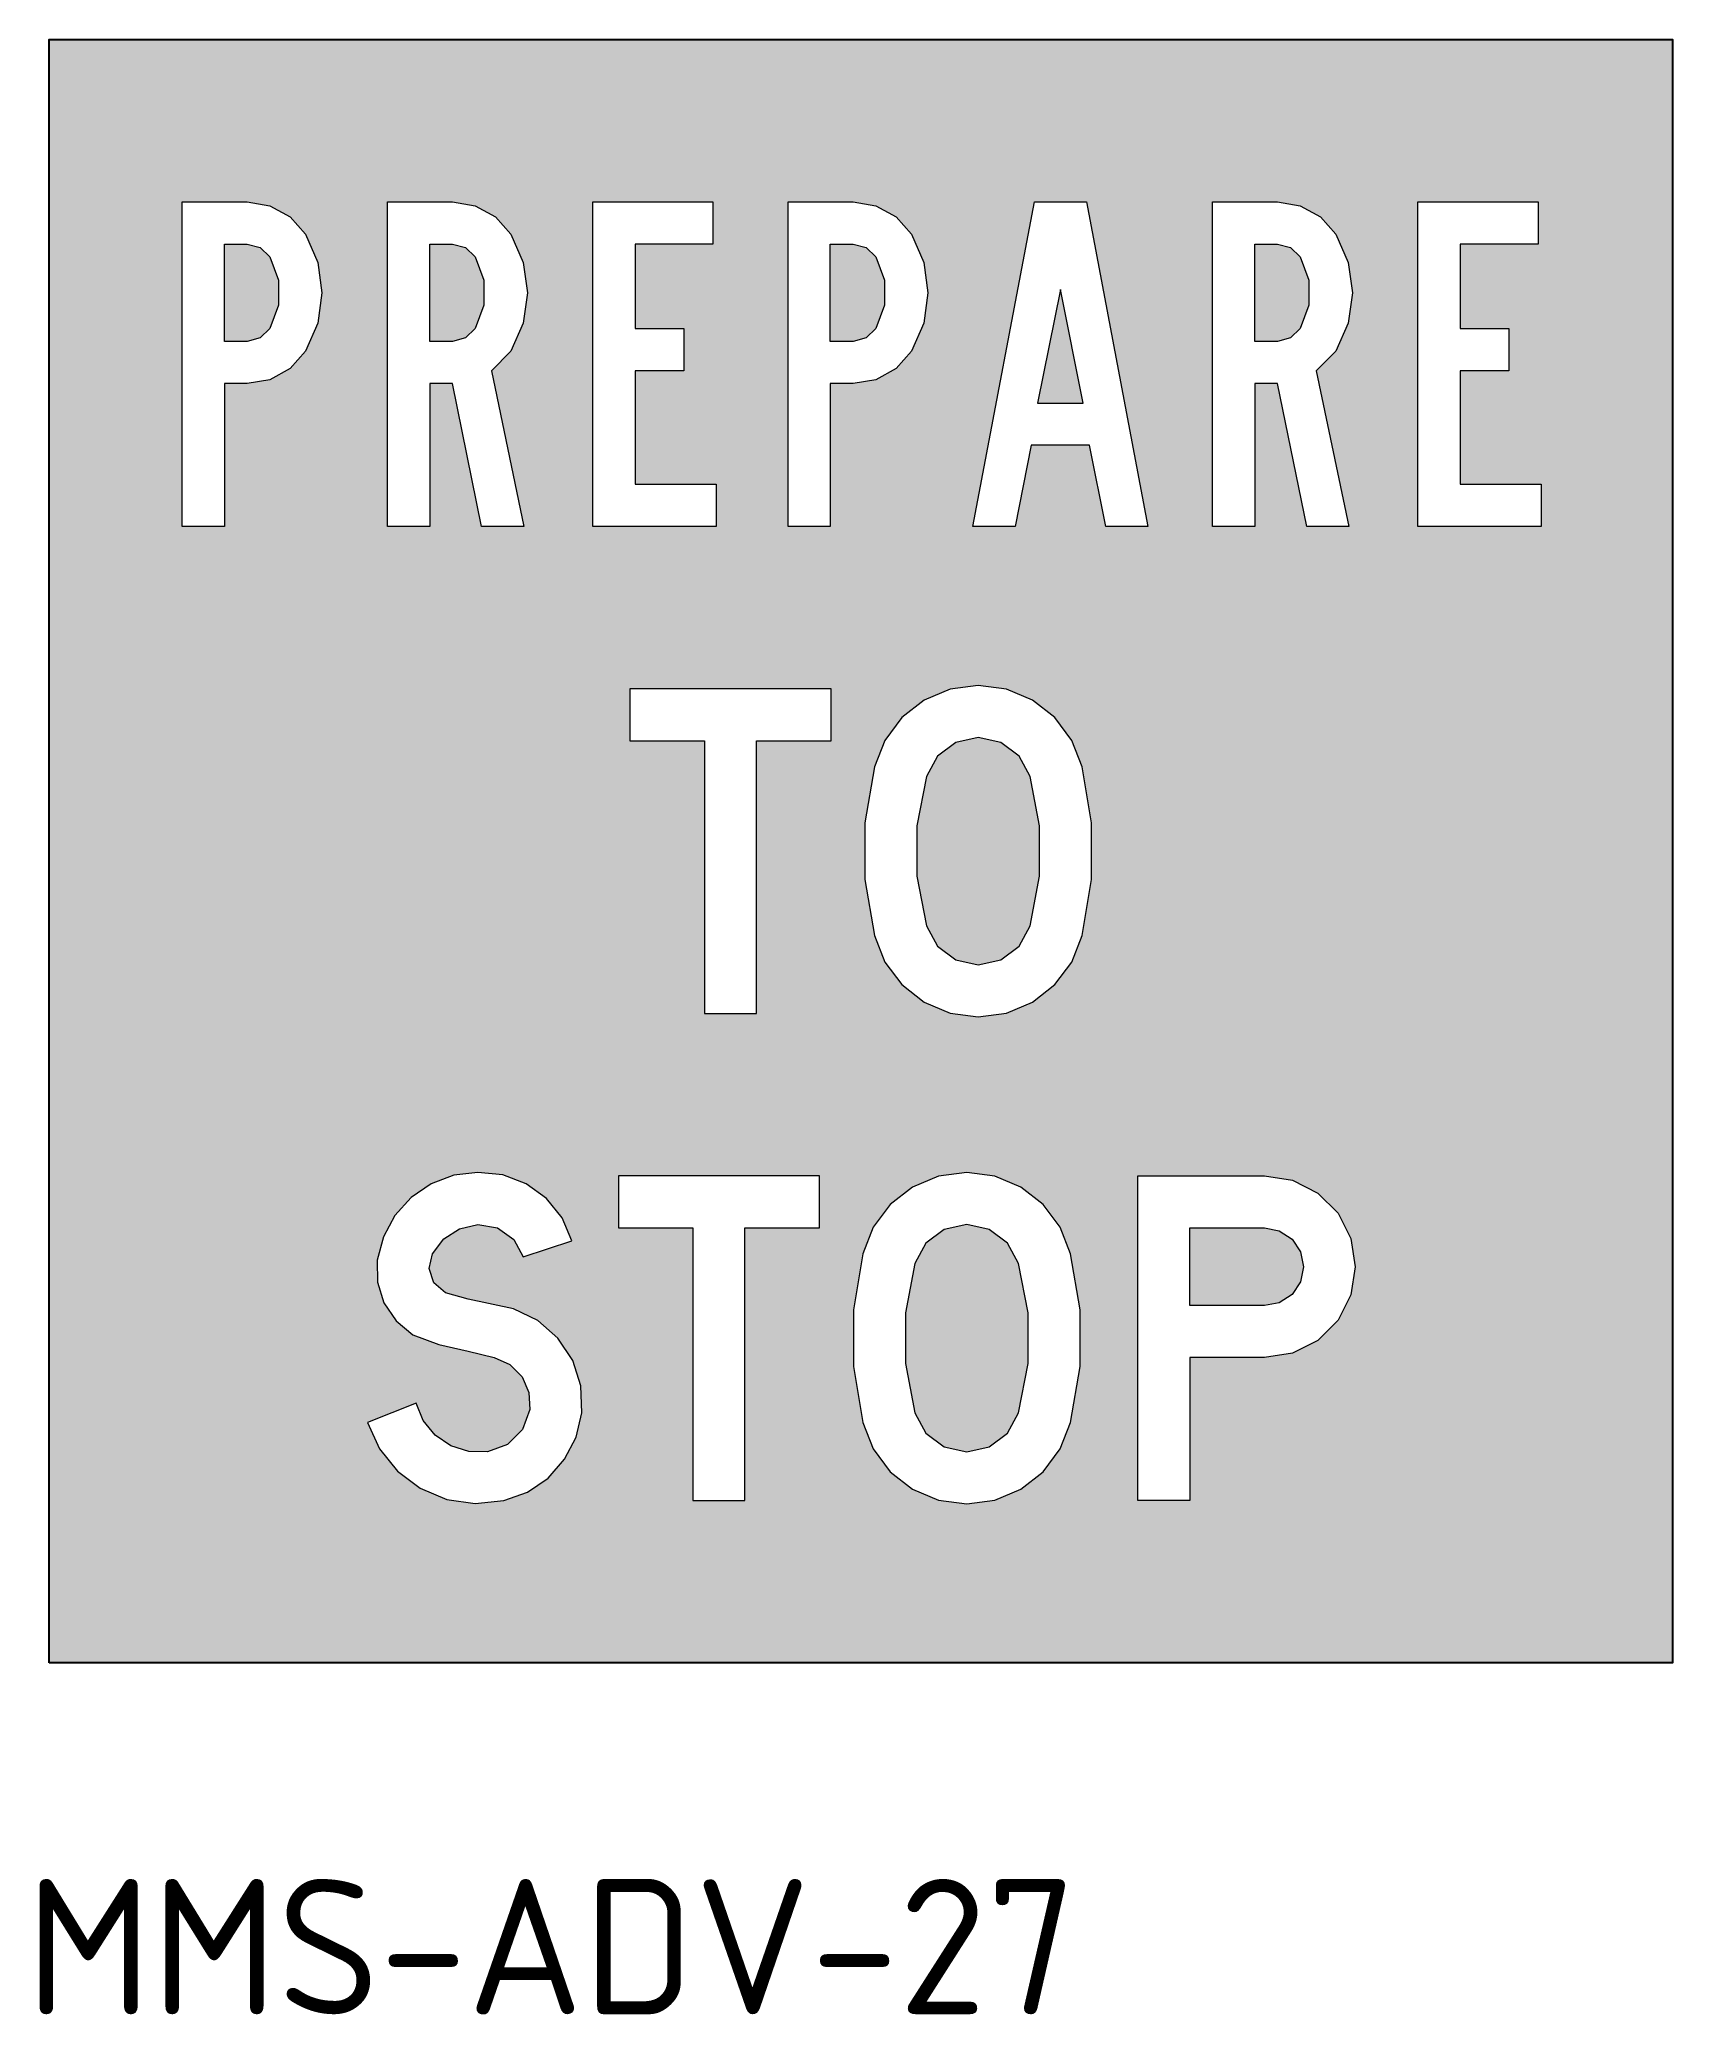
# Model space of a CAD drawing. Extents: x 159 to 359, y 73 to 222.
# Drawn here: x 159 to 219.3, y 148.5 to 221.5 of the extents above.
import ezdxf

# ---------------------------------------------------------------- set-up
doc = ezdxf.new("R2010")
doc.units = 0
doc.header["$LTSCALE"] = 0.3
doc.header["$MEASUREMENT"] = 0
doc.layers.add('L25', color=1, linetype='CONTINUOUS')
doc.layers.add('red', color=10, linetype='CONTINUOUS')
doc.styles.add('HELVL', font='HELVL.shx', dxfattribs={"height": 2.015})

msp = doc.modelspace()

# ---------------------------------------------------------------- hatches: boundary and pattern name
at = {"layer": 'red'}
h = msp.add_hatch(color=256, dxfattribs=at)
h.paths.add_polyline_path([(219.334, 221.543), (159.334, 221.543), (159.334, 161.543), (219.334, 161.543)])
h.paths.add_polyline_path([(188.234, 197.544), (188.234, 195.623), (185.475, 195.623), (185.475, 185.547), (183.558, 185.547), (183.558, 195.623), (180.799, 195.623), (180.799, 197.544)], flags=16)
h.paths.add_polyline_path([(188.205, 203.543), (186.648, 203.543), (186.648, 215.544), (189.047, 215.544), (189.888, 215.398), (190.636, 214.986), (191.207, 214.343), (191.66, 213.307), (191.817, 212.183), (191.66, 211.062), (191.207, 210.023), (190.636, 209.383), (189.888, 208.967), (189.047, 208.825), (188.205, 208.825)], flags=16)
h.paths.add_polyline_path([(191.672, 197.123), (192.638, 197.528), (193.674, 197.665), (194.714, 197.528), (195.68, 197.123), (196.505, 196.48), (197.128, 195.639), (197.513, 194.664), (197.86, 192.593), (197.86, 190.494), (197.513, 188.427), (197.128, 187.448), (196.505, 186.611), (195.68, 185.963), (194.714, 185.559), (193.674, 185.425), (192.638, 185.559), (191.672, 185.963), (190.847, 186.611), (190.22, 187.448), (189.839, 188.427), (189.487, 190.494), (189.487, 192.593), (189.839, 194.664), (190.22, 195.639), (190.847, 196.48)], flags=16)
h.paths.add_polyline_path([(183.99, 203.543), (179.432, 203.543), (179.432, 215.544), (183.869, 215.544), (183.869, 213.983), (180.993, 213.983), (180.993, 210.864), (182.793, 210.864), (182.793, 209.303), (180.993, 209.303), (180.993, 205.104), (183.99, 205.104)], flags=16)
h.paths.add_polyline_path([(193.472, 203.543), (195.753, 215.544), (197.67, 215.544), (199.948, 203.543), (198.39, 203.543), (197.792, 206.544), (195.632, 206.544), (195.033, 203.543)], flags=16)
h.paths.add_polyline_path([(192.845, 195.562), (193.674, 195.744), (194.503, 195.562), (195.187, 195.052), (195.595, 194.304), (195.939, 192.476), (195.939, 190.615), (195.595, 188.787), (195.187, 188.038), (194.503, 187.529), (193.674, 187.347), (192.845, 187.529), (192.165, 188.038), (191.757, 188.787), (191.409, 190.615), (191.409, 192.476), (191.757, 194.304), (192.165, 195.052)], flags=0)
h.paths.add_polyline_path([(188.205, 210.383), (188.205, 213.983), (189.047, 213.983), (189.532, 213.857), (189.884, 213.505), (190.207, 212.644), (190.207, 211.725), (189.884, 210.864), (189.532, 210.512), (189.047, 210.383)], flags=0)
h.paths.add_polyline_path([(195.87, 208.105), (196.712, 212.304), (197.549, 208.105)], flags=0)
h.paths.add_polyline_path([(176.879, 203.543), (175.318, 203.543), (174.238, 208.825), (173.401, 208.825), (173.401, 203.543), (171.84, 203.543), (171.84, 215.544), (174.238, 215.544), (175.084, 215.398), (175.832, 214.986), (176.398, 214.343), (176.855, 213.307), (177.009, 212.183), (176.855, 211.062), (176.398, 210.023), (175.678, 209.303)], flags=16)
h.paths.add_polyline_path([(202.334, 203.543), (202.334, 215.544), (204.733, 215.544), (205.574, 215.398), (206.322, 214.986), (206.889, 214.343), (207.346, 213.307), (207.504, 212.183), (207.346, 211.062), (206.889, 210.023), (206.169, 209.303), (207.37, 203.543), (205.813, 203.543), (204.733, 208.825), (203.891, 208.825), (203.891, 203.543)], flags=16)
h.paths.add_polyline_path([(175.08, 210.864), (174.724, 210.512), (174.238, 210.383), (173.401, 210.383), (173.401, 213.983), (174.238, 213.983), (174.724, 213.857), (175.08, 213.505), (175.403, 212.644), (175.403, 211.725)], flags=0)
h.paths.add_polyline_path([(203.891, 210.383), (203.891, 213.983), (204.733, 213.983), (205.214, 213.857), (205.57, 213.505), (205.894, 212.644), (205.894, 211.725), (205.57, 210.864), (205.214, 210.512), (204.733, 210.383)], flags=0)
h.paths.add_polyline_path([(187.809, 179.544), (187.809, 177.627), (185.05, 177.627), (185.05, 167.547), (183.129, 167.547), (183.129, 177.627), (180.374, 177.627), (180.374, 179.544)], flags=16)
h.paths.add_polyline_path([(192.21, 179.532), (193.249, 179.665), (194.285, 179.532), (195.251, 179.128), (196.077, 178.48), (196.704, 177.643), (197.084, 176.664), (197.436, 174.597), (197.436, 172.498), (197.084, 170.427), (196.704, 169.452), (196.077, 168.611), (195.251, 167.968), (194.285, 167.563), (193.249, 167.426), (192.21, 167.563), (191.243, 167.968), (190.418, 168.611), (189.791, 169.452), (189.411, 170.427), (189.063, 172.498), (189.063, 174.597), (189.411, 176.664), (189.791, 177.643), (190.418, 178.48), (191.243, 179.128)], flags=16)
h.paths.add_polyline_path([(209.926, 203.543), (209.926, 215.544), (214.364, 215.544), (214.364, 213.983), (211.484, 213.983), (211.484, 210.864), (213.284, 210.864), (213.284, 209.303), (211.484, 209.303), (211.484, 205.104), (214.481, 205.104), (214.481, 203.543)], flags=16)
h.paths.add_polyline_path([(168.806, 210.023), (168.24, 209.383), (167.491, 208.967), (166.65, 208.825), (165.809, 208.825), (165.809, 203.543), (164.251, 203.543), (164.251, 215.544), (166.65, 215.544), (167.491, 215.398), (168.24, 214.986), (168.806, 214.343), (169.263, 213.307), (169.417, 212.183), (169.263, 211.062)], flags=16)
h.paths.add_polyline_path([(193.249, 177.744), (194.078, 177.562), (194.758, 177.052), (195.167, 176.304), (195.514, 174.476), (195.514, 172.615), (195.167, 170.787), (194.758, 170.039), (194.078, 169.529), (193.249, 169.347), (192.416, 169.529), (191.736, 170.039), (191.328, 170.787), (190.98, 172.615), (190.98, 174.476), (191.328, 176.304), (191.736, 177.052), (192.416, 177.562)], flags=0)
h.paths.add_polyline_path([(199.575, 179.544), (204.251, 179.544), (205.291, 179.386), (206.229, 178.909), (206.974, 178.165), (207.451, 177.226), (207.609, 176.187), (207.451, 175.147), (206.974, 174.205), (206.229, 173.461), (205.291, 172.987), (204.251, 172.826), (201.493, 172.826), (201.493, 167.547), (199.575, 167.547)], flags=16)
h.paths.add_polyline_path([(167.487, 210.864), (167.131, 210.512), (166.65, 210.383), (165.809, 210.383), (165.809, 213.983), (166.65, 213.983), (167.131, 213.857), (167.487, 213.505), (167.811, 212.644), (167.811, 211.725)], flags=0)
h.paths.add_polyline_path([(176.964, 179.253), (177.713, 178.711), (178.291, 177.991), (178.659, 177.146), (176.859, 176.547), (176.507, 177.194), (175.909, 177.623), (175.181, 177.744), (174.505, 177.586), (173.927, 177.214), (173.502, 176.664), (173.377, 176.118), (173.555, 175.588), (173.979, 175.224), (174.821, 174.986), (176.499, 174.626), (177.393, 174.201), (178.137, 173.55), (178.684, 172.72), (178.983, 171.778), (179.019, 170.787), (178.809, 169.885), (178.384, 169.068), (177.773, 168.376), (177.009, 167.858), (176.139, 167.547), (175.084, 167.434), (174.036, 167.587), (173.053, 167.996), (172.208, 168.631), (171.54, 169.46), (171.103, 170.427), (172.903, 171.147), (173.162, 170.5), (173.599, 169.954), (174.177, 169.561), (174.841, 169.351), (175.541, 169.347), (176.277, 169.614), (176.831, 170.168), (177.098, 170.904), (177.066, 171.539), (176.811, 172.122), (176.362, 172.571), (175.779, 172.826), (174.821, 173.064), (173.741, 173.307), (172.782, 173.667), (172.159, 174.181), (171.71, 174.848), (171.471, 175.621), (171.463, 176.426), (171.686, 177.295), (172.111, 178.084), (172.709, 178.747), (173.449, 179.253), (174.291, 179.564), (175.181, 179.665), (176.099, 179.581)], flags=16)
h.paths.add_polyline_path([(201.493, 177.627), (204.251, 177.627), (204.802, 177.518), (205.271, 177.206), (205.582, 176.737), (205.691, 176.187), (205.582, 175.633), (205.271, 175.164), (204.802, 174.852), (204.251, 174.747), (201.493, 174.747)], flags=0)

# ---------------------------------------------------------------- linework, layer by layer
at = {"layer": 'L25'}
msp.add_lwpolyline([(159.334, 161.543), (159.334, 221.543), (219.334, 221.543), (219.334, 161.543)], close=True, dxfattribs=at)
at = {"layer": 'red', "lineweight": 0}
for points in [[(166.65, 215.544), (167.491, 215.398), (168.24, 214.986), (168.806, 214.343), (169.263, 213.307), (169.417, 212.183), (169.263, 211.062), (168.806, 210.023), (168.24, 209.383), (167.491, 208.967), (166.65, 208.825), (165.809, 208.825), (165.809, 203.543), (164.251, 203.543), (164.251, 215.544)], [(174.238, 215.544), (175.084, 215.398), (175.832, 214.986), (176.398, 214.343), (176.855, 213.307), (177.009, 212.183), (176.855, 211.062), (176.398, 210.023), (175.678, 209.303), (176.879, 203.543), (175.318, 203.543), (174.238, 208.825), (173.401, 208.825), (173.401, 203.543), (171.84, 203.543), (171.84, 215.544)], [(179.432, 215.544), (183.869, 215.544), (183.869, 213.983), (180.993, 213.983), (180.993, 210.864), (182.793, 210.864), (182.793, 209.303), (180.993, 209.303), (180.993, 205.104), (183.99, 205.104), (183.99, 203.543), (179.432, 203.543), (179.432, 215.544)], [(189.047, 215.544), (189.888, 215.398), (190.636, 214.986), (191.207, 214.343), (191.66, 213.307), (191.817, 212.183), (191.66, 211.062), (191.207, 210.023), (190.636, 209.383), (189.888, 208.967), (189.047, 208.825), (188.205, 208.825), (188.205, 203.543), (186.648, 203.543), (186.648, 215.544)], [(193.472, 203.543), (195.753, 215.544), (197.67, 215.544), (199.948, 203.543), (198.39, 203.543), (197.792, 206.544), (195.632, 206.544), (195.033, 203.543), (193.472, 203.543)], [(204.733, 215.544), (205.574, 215.398), (206.322, 214.986), (206.889, 214.343), (207.346, 213.307), (207.504, 212.183), (207.346, 211.062), (206.889, 210.023), (206.169, 209.303), (207.37, 203.543), (205.813, 203.543), (204.733, 208.825), (203.891, 208.825), (203.891, 203.543), (202.334, 203.543), (202.334, 215.544)], [(209.926, 215.544), (214.364, 215.544), (214.364, 213.983), (211.484, 213.983), (211.484, 210.864), (213.284, 210.864), (213.284, 209.303), (211.484, 209.303), (211.484, 205.104), (214.481, 205.104), (214.481, 203.543), (209.926, 203.543), (209.926, 215.544)], [(166.65, 213.983), (167.131, 213.857), (167.487, 213.505), (167.811, 212.644), (167.811, 211.725), (167.487, 210.864), (167.131, 210.512), (166.65, 210.383), (165.809, 210.383), (165.809, 213.983)], [(174.238, 213.983), (174.724, 213.857), (175.08, 213.505), (175.403, 212.644), (175.403, 211.725), (175.08, 210.864), (174.724, 210.512), (174.238, 210.383), (173.401, 210.383), (173.401, 213.983)], [(189.047, 213.983), (189.532, 213.857), (189.884, 213.505), (190.207, 212.644), (190.207, 211.725), (189.884, 210.864), (189.532, 210.512), (189.047, 210.383), (188.205, 210.383), (188.205, 213.983)], [(204.733, 213.983), (205.214, 213.857), (205.57, 213.505), (205.894, 212.644), (205.894, 211.725), (205.57, 210.864), (205.214, 210.512), (204.733, 210.383), (203.891, 210.383), (203.891, 213.983)], [(197.549, 208.105), (196.712, 212.304), (195.87, 208.105)], [(180.799, 197.544), (180.799, 195.623), (183.558, 195.623), (183.558, 185.547), (185.475, 185.547), (185.475, 195.623), (188.234, 195.623), (188.234, 197.544), (180.799, 197.544)], [(193.674, 197.665), (192.638, 197.528), (191.672, 197.123), (190.847, 196.48), (190.22, 195.639), (189.839, 194.664), (189.487, 192.593), (189.487, 190.494), (189.839, 188.427), (190.22, 187.448), (190.847, 186.611), (191.672, 185.963), (192.638, 185.559), (193.674, 185.425), (194.714, 185.559), (195.68, 185.963), (196.505, 186.611), (197.128, 187.448), (197.513, 188.427), (197.86, 190.494), (197.86, 192.593), (197.513, 194.664), (197.128, 195.639), (196.505, 196.48), (195.68, 197.123), (194.714, 197.528)], [(193.674, 195.744), (192.845, 195.562), (192.165, 195.052), (191.757, 194.304), (191.409, 192.476), (191.409, 190.615), (191.757, 188.787), (192.165, 188.038), (192.845, 187.529), (193.674, 187.347), (194.503, 187.529), (195.187, 188.038), (195.595, 188.787), (195.939, 190.615), (195.939, 192.476), (195.595, 194.304), (195.187, 195.052), (194.503, 195.562)], [(177.098, 170.904), (176.831, 170.168), (176.277, 169.614), (175.541, 169.347), (174.841, 169.351), (174.177, 169.561), (173.599, 169.954), (173.162, 170.5), (172.903, 171.147), (171.103, 170.427), (171.54, 169.46), (172.208, 168.631), (173.053, 167.996), (174.036, 167.587), (175.084, 167.434), (176.139, 167.547), (177.009, 167.858), (177.773, 168.376), (178.384, 169.068), (178.809, 169.885), (179.019, 170.787), (178.983, 171.778), (178.684, 172.72), (178.137, 173.55), (177.393, 174.201), (176.499, 174.626), (174.821, 174.986), (173.979, 175.224), (173.555, 175.588), (173.377, 176.118), (173.502, 176.664), (173.927, 177.214), (174.505, 177.586), (175.181, 177.744), (175.909, 177.623), (176.507, 177.194), (176.859, 176.547), (178.659, 177.146), (178.291, 177.991), (177.713, 178.711), (176.964, 179.253), (176.099, 179.581), (175.181, 179.665), (174.291, 179.564), (173.449, 179.253), (172.709, 178.747), (172.111, 178.084), (171.686, 177.295), (171.463, 176.426), (171.471, 175.621), (171.71, 174.848), (172.159, 174.181), (172.782, 173.667), (173.741, 173.307), (174.821, 173.064), (175.779, 172.826), (176.362, 172.571), (176.811, 172.122), (177.066, 171.539)], [(193.249, 179.665), (192.21, 179.532), (191.243, 179.128), (190.418, 178.48), (189.791, 177.643), (189.411, 176.664), (189.063, 174.597), (189.063, 172.498), (189.411, 170.427), (189.791, 169.452), (190.418, 168.611), (191.243, 167.968), (192.21, 167.563), (193.249, 167.426), (194.285, 167.563), (195.251, 167.968), (196.077, 168.611), (196.704, 169.452), (197.084, 170.427), (197.436, 172.498), (197.436, 174.597), (197.084, 176.664), (196.704, 177.643), (196.077, 178.48), (195.251, 179.128), (194.285, 179.532)], [(180.374, 179.544), (180.374, 177.627), (183.129, 177.627), (183.129, 167.547), (185.05, 167.547), (185.05, 177.627), (187.809, 177.627), (187.809, 179.544), (180.374, 179.544)], [(204.251, 179.544), (205.291, 179.386), (206.229, 178.909), (206.974, 178.165), (207.451, 177.226), (207.609, 176.187), (207.451, 175.147), (206.974, 174.205), (206.229, 173.461), (205.291, 172.987), (204.251, 172.826), (201.493, 172.826), (201.493, 167.547), (199.575, 167.547), (199.575, 179.544)], [(193.249, 177.744), (192.416, 177.562), (191.736, 177.052), (191.328, 176.304), (190.98, 174.476), (190.98, 172.615), (191.328, 170.787), (191.736, 170.039), (192.416, 169.529), (193.249, 169.347), (194.078, 169.529), (194.758, 170.039), (195.167, 170.787), (195.514, 172.615), (195.514, 174.476), (195.167, 176.304), (194.758, 177.052), (194.078, 177.562)], [(204.251, 177.627), (204.802, 177.518), (205.271, 177.206), (205.582, 176.737), (205.691, 176.187), (205.582, 175.633), (205.271, 175.164), (204.802, 174.852), (204.251, 174.747), (201.493, 174.747), (201.493, 177.627)]]:
    msp.add_lwpolyline(points, close=True, dxfattribs=at)

# ---------------------------------------------------------------- texts
at = {"layer": 'red', "insert": (158.466, 153.558), "char_height": 5, "width": 67.85771, "attachment_point": 1, "style": 'HELVL'}
msp.add_mtext('{\\Fiso3098b|c0;\\C3;MMS-ADV-27}', dxfattribs=at)

doc.saveas('drawing.dxf')
